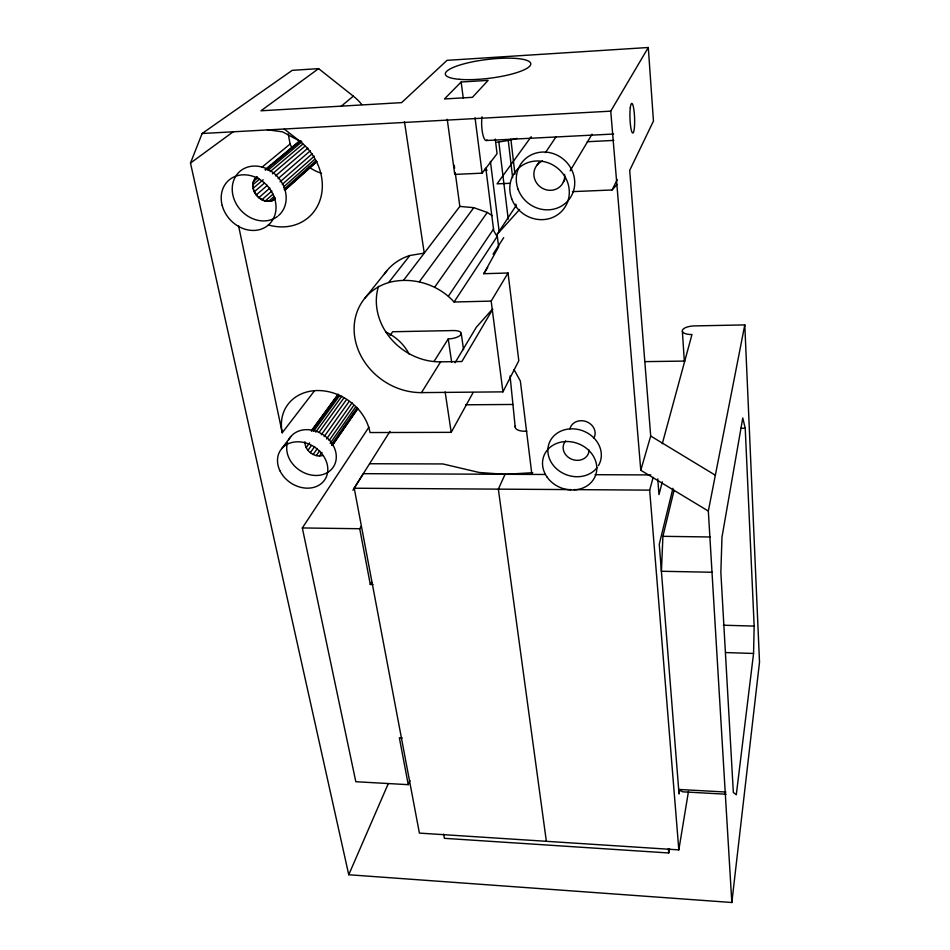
<?xml version="1.0" encoding="UTF-8"?>
<svg xmlns="http://www.w3.org/2000/svg" width="950" height="950" viewBox="0 0 950 950"><rect width="100%" height="100%" fill="white"/><g stroke="black" fill="none" stroke-linecap="round" stroke-linejoin="round"><path stroke-width="1.43" d="M753.564 653.469L754.158 626.086L745.227 428.248L742.769 417.976L721.976 537.154L720.86 572.434L733.341 792.443L736.286 794.782L753.564 653.469L725.622 652.555M674.084 490.224L662.922 536.311L661.414 571.259L712.168 572.256M361.772 104.5A47.215 41.301 51.7 0 0 353.317 96.152L318.618 68.626L292.244 70.336L202.124 133.499L190.487 163.067L348.757 874.748L731.832 902.5L759.513 662.174L744.788 324.912L694.307 325.909A10.913 4.251 -4.1 0 0 682.337 330.422A10.913 4.251 -4.1 0 0 691.968 334.531L662.281 443.745M274.788 199.263C262.152 207.539 245.338 187.768 256.559 177.033C246.299 186.58 259.196 204.879 271.961 200.735L275.381 198.55M389.987 431.359L354.219 488.122L419.401 833.102L678.834 849.882L688.465 791.433M443.662 834.148L444.41 838.328L668.729 852.969L669.489 848.587M679.784 789.652L679.036 794.022L659.264 544.243L672.932 488.276M731.832 902.5L708.332 511.053L744.788 324.912M662.304 481.828L658.979 494.629L657.756 478.859M678.834 849.882L649.669 490.141L653.161 477.327M708.332 511.053L640.787 470.274L650.703 436.026L629.696 170.347L653.457 121.077L648.292 47.5L447.046 60.337L401.613 102.636L260.941 110.794L318.618 68.626M368.849 427.262L302.326 527.951L355.822 781.719L408.251 784.664L409.961 780.568M348.757 874.748L388.312 783.548M532.76 472.696L505.056 474.347L498.346 489.108L546.357 841.32M572.446 191.639L612.085 189.976L617.274 179.562M404.463 121.624L424.246 253.116L409.83 255.514L388.645 282.554A61.584 53.461 34.9 0 0 356.499 344.921A61.584 53.461 34.9 0 0 421.515 392.611L502.942 391.863L518.807 360.727L508.036 273.006L483.764 273.707L498.631 246.822L497.088 234.436L516.242 205.402M238.533 225.649L282.233 432.772A47.061 38.724 33.9 0 1 317.894 390.545A47.061 38.724 33.9 0 1 370.013 432.547L451.214 432.345L473.124 392.504M640.787 470.274L610.743 111.162L648.292 47.5M492.741 309.237L461.866 361.534L440.598 361.843A58.947 51.87 35.7 0 1 378.516 286.271M373.006 584.547L370.298 584.487L359.729 528.734L361.238 526.205M455.026 362.793L476.318 327.251L492.539 309.035M563.326 182.174L564.846 179.657M570.131 170.822L592.052 134.211M502.942 391.863L491.162 301.103L508.036 273.006M421.515 392.611L440.598 361.843M352.913 490.271L363.316 473.67L545.098 474.478M434.043 361.439L448.222 338.912A10.462 3.966 -8 0 0 460.916 334.543A10.462 3.966 -8 0 0 453.506 330.553L392.706 331.74L390.129 335.326M483.764 273.707L487.754 267.461M493.074 254.137L503.69 237.666M388.645 282.554C411.825 276.272 438.104 284.086 454.064 302.005L497.099 236.55L493.715 230.708L485.818 168.114M537.249 164.837L538.888 162.391M545.454 152.606L556.13 136.705M448.447 296.103L493.596 228.938M331.847 444.885L334.353 441.275M337.689 436.466L341.026 431.656M344.363 426.847L347.7 422.037M350.194 418.428L354.374 412.407M332.156 445.491L357.449 408.963M332.381 445.396L357.723 408.797M331.978 443.983L357.283 407.538M330.137 443.46L355.466 407.122M329.151 440.515L353.697 405.484M304.962 441.75C304.641 449.504 311.968 455.905 319.449 456.012L321.979 452.402M326.551 438.971L352.046 402.836M434.673 287.149L487.279 212.444L492.112 215.626M316.267 455.62L319.651 450.811M324.152 436.596L348.923 401.755M313.144 454.492L317.395 448.495M310.294 452.699L314.569 446.702M321.278 434.779L346.18 400.021M307.907 450.359L311.351 445.574M318.998 432.44L344.043 397.729M315.78 432.06L341.834 396.186M306.161 447.628L309.605 442.854M531.181 136.729L497.064 183.849L510.019 183.291M313.607 431.264L339.779 395.39M311.363 430.73L338.176 394.155M312.538 429.543L337.654 395.259M311.802 431.217L338.081 395.319M419.378 281.699L473.789 207.67L487.279 212.444M281.687 448.685L290.878 436.478M403.655 280.143L459.848 206.423L455.24 172.615M282.233 432.772L314.426 390.901M447.236 119.272L454.753 174.408L482.113 173.161L497.052 153.71L495.271 139.044M364.859 298.217L386.876 270.738M612.085 189.976L616.977 184.526M497.088 234.436L519.591 209.499M461.154 82.009L444.457 98.954L472.447 97.327L488.122 80.37L461.154 82.009L463.244 98.064M284.762 190.095L316.742 161.5M284.739 190.356L316.801 161.666M284.05 189.204L316.006 160.728M271.961 200.735L275.227 197.814M299.214 176.379L301.387 174.432M306.838 169.563L310.116 166.642M268.696 201.329L274.17 196.448M283.634 186.901L314.486 159.529M265.264 200.973L272.971 194.156M282.281 184.371L314.284 156.18M261.891 199.726L271.842 190.998M280.048 181.866L312.146 153.817M258.768 197.719L269.883 188.053M278.113 178.648L310.329 150.753M256.191 194.987L267.354 185.369M275.488 175.928L307.871 148.164M254.22 191.805L264.314 183.196M253.08 188.338L263.197 179.776M272.413 173.838L304.926 146.205M270.109 171.677L302.812 144.103M252.795 184.822L259.552 179.146M253.412 181.498L257.913 177.733M267.805 170.382L301.803 141.906M264.991 169.753L299.796 140.766M254.921 178.588L257.177 176.712M267.294 168.269L270.667 165.454M272.911 163.578L299.903 141.063M265.691 170.038L300.972 140.612M340.979 106.424L353.317 96.152M261.939 167.248L290.118 144.008L288.23 133.962M190.487 163.067L233.451 131.611M319.449 456.012L322.489 455.632M202.124 133.499L610.743 111.162M486.186 140.517L613.569 134.033M587.254 141.728L613.771 140.41M454.064 302.005L491.162 301.103M645.216 361.629L684.819 361.071M465.548 404.795L512.81 404.463M740.786 428.272L745.227 428.248M369.574 463.742L442.89 463.944L479.192 472.483L505.056 474.359M595.044 474.691L650.857 474.941M354.207 488.217L571.045 489.606M574.014 489.618L649.681 490.141M302.326 527.951L359.729 528.734M662.922 536.311L710.161 536.987M723.413 625.219L754.158 626.086M402.206 737.936L399.356 737.794L408.251 784.664M725.954 792.039L678.668 789.45L682.729 791.825L726.156 794.224M459.848 206.423L473.789 207.67M267.354 129.734L282.601 131.86L299.488 140.956A51.989 44.365 48.7 0 1 319.604 201.341A51.989 44.365 48.7 0 1 268.339 224.924M484.476 169.231L487.089 170.145M650.703 436.026L715.338 475.214M284.299 129.069L299.488 140.956M514.069 369.669L520.351 380.997L531.881 474.418M445.134 391.946L451.214 432.345M448.222 338.912L451.689 362.401M461.249 333.438L463.541 349.6M454.231 165.264L454.634 168.197M475.048 117.741L482.113 173.161M490.438 161.429L499.201 231.848M498.798 141.669L508.226 219.082M508.298 140.778L512.632 177.591M515.755 204.096L516.099 207.041M510.863 139.116L514.971 174.266M510.067 375.974L515.209 427.156M668.361 848.647L668.729 852.969M682.385 331.503L684.321 361.083M487.089 139.947A14.487 3.61 86.7 0 1 482.731 133.986A14.487 3.61 86.7 0 1 482.042 116.826M596.98 467.744A27.158 23.453 20.7 0 1 551.19 462.258A27.158 23.453 20.7 0 1 574.192 428.901A27.158 23.453 20.7 0 1 598.381 465.714M526.775 431.134A12.077 5.332 -7 0 1 515.482 425.731M384.429 274.016A58.947 51.87 35.7 0 1 409.83 255.514M277.4 216.505A29.367 24.866 47.9 0 1 242.559 212.028A29.367 24.866 47.9 0 1 235.505 176.605M236.206 175.501A29.367 24.866 47.9 0 1 275.844 174.954A29.367 24.866 47.9 0 1 278.397 215.697M589.119 450.181A13.205 11.424 20.7 0 1 571.876 459.301A13.205 11.424 20.7 0 1 565.666 440.907M516.99 138.368A42.168 10.913 -6.9 0 1 496.957 142.179M321.563 173.375A47.215 41.301 51.7 0 1 309.047 167.152M291.959 147.879A47.215 41.301 51.7 0 1 290.118 144.008M288.586 439.992A26.196 21.328 33.6 0 1 330.493 441.37A26.196 21.328 33.6 0 1 316.884 475.475A26.196 21.328 33.6 0 1 287.553 442.593M564.621 174.467A15.806 14.867 40.4 0 1 552.627 190.143A15.806 14.867 40.4 0 1 534.743 179.265A15.806 14.867 40.4 0 1 542.474 161.001M385.771 332.013A43.059 36.623 35.1 0 1 409.141 354.124M569.929 428.889A12.932 11.269 20.6 0 1 586.601 421.729A12.932 11.269 20.6 0 1 593.75 438.306M371.628 582.267A61.346 21.137 -88.8 0 1 370.298 584.487M630.278 107.896A14.844 2.304 88 0 0 632.213 132.608A14.844 2.304 88 0 0 634.363 114.143A14.844 2.304 88 0 0 630.278 107.896M459.468 79.325A43.023 9.464 -7 0 0 529.815 66.049A43.023 9.464 -7 0 0 474.774 61.394A43.023 9.464 -7 0 0 459.468 79.325M518.13 189.371A29.972 28.144 39.9 0 0 568.064 200.676A29.972 28.144 39.9 0 0 550.335 152.784A29.972 28.144 39.9 0 0 518.13 189.371M511.718 198.823A30.507 28.536 39.1 0 0 562.543 210.377A30.507 28.536 39.1 0 0 544.421 161.737A30.507 28.536 39.1 0 0 511.718 198.823M222.205 205.473A29.866 25.163 47.5 0 0 268.197 225.174A29.866 25.163 47.5 0 0 255.431 177.234A29.866 25.163 47.5 0 0 222.205 205.473M279.929 470.713A26.6 21.518 33.5 0 0 323.38 481.567A26.6 21.518 33.5 0 0 304.665 442.664A26.6 21.518 33.5 0 0 279.929 470.713M546.879 476.817A27.609 23.703 20.8 0 0 593.845 478.907A27.609 23.703 20.8 0 0 568.266 441.56A27.609 23.703 20.8 0 0 546.879 476.817"/></g></svg>
